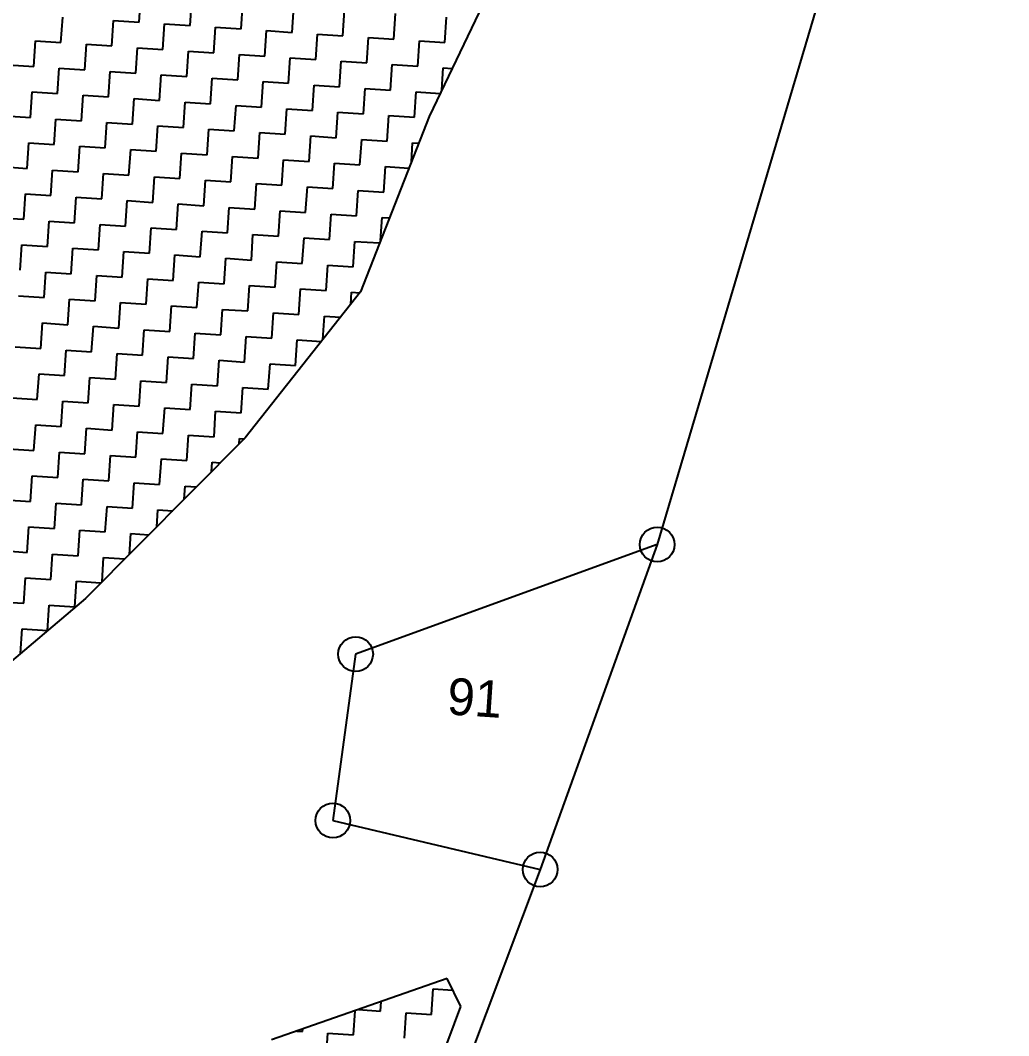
# Model space of a CAD drawing. Header units: metres. Extents: x 286068 to 287358, y 2005630 to 2007098.
# Drawn here: x 287190.2 to 287315.9, y 2006479.6 to 2006608.8 of the extents above; entities that cross this region are included whole.
import ezdxf
from ezdxf.enums import TextEntityAlignment as Align

# ---------------------------------------------------------------- set-up
doc = ezdxf.new("R2010")
doc.units = ezdxf.units.M
for name, color, linetype in [('POLY_HATCH', 12, 'Continuous'), ('POLY_PARCEL', 6, 'Continuous'), ('TEXT_PARCEL', 7, 'Continuous'), ('V_BOUND_LINE', 7, 'Continuous')]:
    doc.layers.add(name, color=color, linetype=linetype)
doc.styles.add('TEXT_MAP', font='')
doc.styles.get('TEXT_MAP').set_extended_font_data('Kruti Dev 050')

msp = doc.modelspace()

# ---------------------------------------------------------------- linework, layer by layer
for centre in [(287271.2, 2006542.1), (287232.83, 2006528.17), (287229.94, 2006507), (287256.3, 2006500.78)]:
    msp.add_circle(centre, 2.21)
at = {"layer": 'POLY_HATCH'}
for p, q in [((287264.87, 2006643.94), (287242.17, 2006596.54)), ((287242.17, 2006596.54), (287233.43, 2006574.23)), ((287233.43, 2006574.23), (287218.79, 2006555.66)), ((287218.79, 2006555.66), (287198.45, 2006535.24)), ((287198.45, 2006535.24), (287180.1, 2006519.72)), ((287244.48, 2006486.91), (287222.11, 2006479.09)), ((287246.22, 2006483.33), (287244.48, 2006486.91)), ((287227.54, 2006433.61), (287246.22, 2006483.33))]:
    msp.add_line(p, q, dxfattribs=at)
at = {"layer": 'POLY_HATCH', "linetype": 'Continuous'}
for p, q in [((287205.28, 2006608.54), (287205.5, 2006611.78)), ((287211.77, 2006608.11), (287211.98, 2006611.35)), ((287218.25, 2006607.68), (287218.47, 2006610.92)), ((287224.74, 2006607.25), (287224.95, 2006610.49)), ((287195.34, 2006605.95), (287195.56, 2006609.19)), ((287231.22, 2006606.82), (287231.43, 2006610.06)), ((287237.7, 2006606.39), (287237.92, 2006609.63)), ((287244.19, 2006605.96), (287244.4, 2006609.2)), ((287201.83, 2006605.52), (287202.04, 2006608.76)), ((287202.04, 2006608.76), (287205.28, 2006608.54)), ((287208.31, 2006605.09), (287208.53, 2006608.33)), ((287208.53, 2006608.33), (287211.77, 2006608.11)), ((287214.79, 2006604.66), (287215.01, 2006607.9)), ((287215.01, 2006607.9), (287218.25, 2006607.68)), ((287221.28, 2006604.22), (287221.49, 2006607.47)), ((287221.49, 2006607.47), (287224.74, 2006607.25)), ((287227.76, 2006603.79), (287227.98, 2006607.04)), ((287227.98, 2006607.04), (287231.22, 2006606.82)), ((287234.25, 2006603.36), (287234.46, 2006606.61)), ((287234.46, 2006606.61), (287237.7, 2006606.39)), ((287191.89, 2006602.92), (287192.1, 2006606.16)), ((287192.1, 2006606.16), (287195.34, 2006605.95)), ((287198.37, 2006602.49), (287198.59, 2006605.73)), ((287198.59, 2006605.73), (287201.83, 2006605.52)), ((287204.85, 2006602.06), (287205.07, 2006605.3)), ((287205.07, 2006605.3), (287208.31, 2006605.09)), ((287240.73, 2006602.93), (287240.94, 2006606.18)), ((287240.94, 2006606.18), (287244.19, 2006605.96)), ((287211.34, 2006601.63), (287211.55, 2006604.87)), ((287211.55, 2006604.87), (287214.79, 2006604.66)), ((287217.82, 2006601.2), (287218.04, 2006604.44)), ((287218.04, 2006604.44), (287221.28, 2006604.22)), ((287224.3, 2006600.77), (287224.52, 2006604.01)), ((287224.52, 2006604.01), (287227.76, 2006603.79)), ((287188.64, 2006603.14), (287191.89, 2006602.92)), ((287194.91, 2006599.46), (287195.13, 2006602.7)), ((287195.13, 2006602.7), (287198.37, 2006602.49)), ((287230.79, 2006600.34), (287231, 2006603.58)), ((287231, 2006603.58), (287234.25, 2006603.36)), ((287237.27, 2006599.91), (287237.49, 2006603.15)), ((287237.49, 2006603.15), (287240.73, 2006602.93)), ((287243.78, 2006599.9), (287243.97, 2006602.72)), ((287243.97, 2006602.72), (287245.1, 2006602.64)), ((287201.4, 2006599.03), (287201.61, 2006602.27)), ((287201.61, 2006602.27), (287204.85, 2006602.06)), ((287207.88, 2006598.6), (287208.1, 2006601.84)), ((287208.1, 2006601.84), (287211.34, 2006601.63)), ((287214.36, 2006598.17), (287214.58, 2006601.41)), ((287214.58, 2006601.41), (287217.82, 2006601.2)), ((287220.85, 2006597.74), (287221.06, 2006600.98)), ((287221.06, 2006600.98), (287224.3, 2006600.77)), ((287227.33, 2006597.31), (287227.55, 2006600.55)), ((287227.55, 2006600.55), (287230.79, 2006600.34)), ((287233.82, 2006596.88), (287234.03, 2006600.12)), ((287234.03, 2006600.12), (287237.27, 2006599.91)), ((287191.46, 2006596.44), (287191.67, 2006599.68)), ((287191.67, 2006599.68), (287194.91, 2006599.46)), ((287197.94, 2006596.01), (287198.15, 2006599.25)), ((287198.15, 2006599.25), (287201.4, 2006599.03)), ((287204.42, 2006595.58), (287204.64, 2006598.82)), ((287204.64, 2006598.82), (287207.88, 2006598.6)), ((287240.3, 2006596.45), (287240.51, 2006599.69)), ((287240.51, 2006599.69), (287243.59, 2006599.49)), ((287210.91, 2006595.14), (287211.12, 2006598.39)), ((287211.12, 2006598.39), (287214.36, 2006598.17)), ((287217.39, 2006594.71), (287217.61, 2006597.96)), ((287217.61, 2006597.96), (287220.85, 2006597.74)), ((287223.87, 2006594.28), (287224.09, 2006597.53)), ((287224.09, 2006597.53), (287227.33, 2006597.31)), ((287188.21, 2006596.65), (287191.46, 2006596.44)), ((287194.48, 2006592.98), (287194.7, 2006596.22)), ((287194.7, 2006596.22), (287197.94, 2006596.01)), ((287230.36, 2006593.85), (287230.57, 2006597.1)), ((287230.57, 2006597.1), (287233.82, 2006596.88)), ((287236.84, 2006593.42), (287237.06, 2006596.67)), ((287237.06, 2006596.67), (287240.3, 2006596.45)), ((287200.97, 2006592.55), (287201.18, 2006595.79)), ((287201.18, 2006595.79), (287204.42, 2006595.58)), ((287207.45, 2006592.12), (287207.67, 2006595.36)), ((287207.67, 2006595.36), (287210.91, 2006595.14)), ((287213.93, 2006591.69), (287214.15, 2006594.93)), ((287214.15, 2006594.93), (287217.39, 2006594.71)), ((287220.42, 2006591.26), (287220.63, 2006594.5)), ((287220.63, 2006594.5), (287223.87, 2006594.28)), ((287226.9, 2006590.83), (287227.12, 2006594.07)), ((287227.12, 2006594.07), (287230.36, 2006593.85)), ((287233.38, 2006590.4), (287233.6, 2006593.64)), ((287233.6, 2006593.64), (287236.84, 2006593.42)), ((287191.03, 2006589.95), (287191.24, 2006593.19)), ((287191.24, 2006593.19), (287194.48, 2006592.98)), ((287197.51, 2006589.52), (287197.72, 2006592.76)), ((287197.72, 2006592.76), (287200.97, 2006592.55)), ((287203.99, 2006589.09), (287204.21, 2006592.33)), ((287204.21, 2006592.33), (287207.45, 2006592.12)), ((287239.92, 2006590.79), (287240.08, 2006593.21)), ((287240.08, 2006593.21), (287240.85, 2006593.16)), ((287210.48, 2006588.66), (287210.69, 2006591.9)), ((287210.69, 2006591.9), (287213.93, 2006591.69)), ((287216.96, 2006588.23), (287217.18, 2006591.47)), ((287217.18, 2006591.47), (287220.42, 2006591.26)), ((287223.44, 2006587.8), (287223.66, 2006591.04)), ((287223.66, 2006591.04), (287226.9, 2006590.83)), ((287187.78, 2006590.17), (287191.03, 2006589.95)), ((287194.05, 2006586.5), (287194.27, 2006589.74)), ((287194.27, 2006589.74), (287197.51, 2006589.52)), ((287229.93, 2006587.37), (287230.14, 2006590.61)), ((287230.14, 2006590.61), (287233.38, 2006590.4)), ((287236.41, 2006586.94), (287236.63, 2006590.18)), ((287236.63, 2006590.18), (287239.61, 2006589.98)), ((287200.54, 2006586.07), (287200.75, 2006589.31)), ((287200.75, 2006589.31), (287203.99, 2006589.09)), ((287207.02, 2006585.63), (287207.23, 2006588.88)), ((287207.23, 2006588.88), (287210.48, 2006588.66)), ((287213.5, 2006585.2), (287213.72, 2006588.45)), ((287213.72, 2006588.45), (287216.96, 2006588.23)), ((287219.99, 2006584.77), (287220.2, 2006588.02)), ((287220.2, 2006588.02), (287223.44, 2006587.8)), ((287226.47, 2006584.34), (287226.69, 2006587.59)), ((287226.69, 2006587.59), (287229.93, 2006587.37)), ((287232.95, 2006583.91), (287233.17, 2006587.15)), ((287233.17, 2006587.15), (287236.41, 2006586.94)), ((287190.6, 2006583.47), (287190.81, 2006586.71)), ((287190.81, 2006586.71), (287194.05, 2006586.5)), ((287197.08, 2006583.04), (287197.29, 2006586.28)), ((287197.29, 2006586.28), (287200.54, 2006586.07)), ((287203.56, 2006582.61), (287203.78, 2006585.85)), ((287203.78, 2006585.85), (287207.02, 2006585.63)), ((287210.05, 2006582.18), (287210.26, 2006585.42)), ((287210.26, 2006585.42), (287213.5, 2006585.2)), ((287216.53, 2006581.75), (287216.75, 2006584.99)), ((287216.75, 2006584.99), (287219.99, 2006584.77)), ((287223.01, 2006581.32), (287223.23, 2006584.56)), ((287223.23, 2006584.56), (287226.47, 2006584.34)), ((287187.35, 2006583.68), (287190.6, 2006583.47)), ((287193.62, 2006580.01), (287193.84, 2006583.25)), ((287193.84, 2006583.25), (287197.08, 2006583.04)), ((287229.5, 2006580.89), (287229.71, 2006584.13)), ((287229.71, 2006584.13), (287232.95, 2006583.91)), ((287236, 2006580.79), (287236.2, 2006583.7)), ((287236.2, 2006583.7), (287237.12, 2006583.64)), ((287200.11, 2006579.58), (287200.32, 2006582.82)), ((287200.32, 2006582.82), (287203.56, 2006582.61)), ((287206.59, 2006579.15), (287206.8, 2006582.39)), ((287206.8, 2006582.39), (287210.05, 2006582.18)), ((287213.07, 2006578.72), (287213.29, 2006581.96)), ((287213.29, 2006581.96), (287216.53, 2006581.75)), ((287219.56, 2006578.29), (287219.77, 2006581.53)), ((287219.77, 2006581.53), (287223.01, 2006581.32)), ((287226.04, 2006577.86), (287226.26, 2006581.1)), ((287226.26, 2006581.1), (287229.5, 2006580.89)), ((287232.52, 2006577.43), (287232.74, 2006580.67)), ((287232.74, 2006580.67), (287235.88, 2006580.46)), ((287190.16, 2006576.99), (287190.38, 2006580.23)), ((287190.38, 2006580.23), (287193.62, 2006580.01)), ((287196.65, 2006576.55), (287196.86, 2006579.8)), ((287196.86, 2006579.8), (287200.11, 2006579.58)), ((287203.13, 2006576.12), (287203.35, 2006579.37)), ((287203.35, 2006579.37), (287206.59, 2006579.15)), ((287209.62, 2006575.69), (287209.83, 2006578.94)), ((287209.83, 2006578.94), (287213.07, 2006578.72)), ((287216.1, 2006575.26), (287216.31, 2006578.51)), ((287216.31, 2006578.51), (287219.56, 2006578.29)), ((287222.58, 2006574.83), (287222.8, 2006578.08)), ((287222.8, 2006578.08), (287226.04, 2006577.86)), ((287193.19, 2006573.53), (287193.41, 2006576.77)), ((287193.41, 2006576.77), (287196.65, 2006576.55)), ((287229.07, 2006574.4), (287229.28, 2006577.64)), ((287229.28, 2006577.64), (287232.52, 2006577.43)), ((287199.68, 2006573.1), (287199.89, 2006576.34)), ((287199.89, 2006576.34), (287203.13, 2006576.12)), ((287206.16, 2006572.67), (287206.37, 2006575.91)), ((287206.37, 2006575.91), (287209.62, 2006575.69)), ((287212.64, 2006572.24), (287212.86, 2006575.48)), ((287212.86, 2006575.48), (287216.1, 2006575.26)), ((287219.13, 2006571.81), (287219.34, 2006575.05)), ((287219.34, 2006575.05), (287222.58, 2006574.83)), ((287225.61, 2006571.38), (287225.82, 2006574.62)), ((287225.82, 2006574.62), (287229.07, 2006574.4)), ((287232.21, 2006572.68), (287232.31, 2006574.19)), ((287232.31, 2006574.19), (287233.35, 2006574.12)), ((287189.95, 2006573.74), (287193.19, 2006573.53)), ((287196.22, 2006570.07), (287196.43, 2006573.31)), ((287196.43, 2006573.31), (287199.68, 2006573.1)), ((287202.7, 2006569.64), (287202.92, 2006572.88)), ((287202.92, 2006572.88), (287206.16, 2006572.67)), ((287209.19, 2006569.21), (287209.4, 2006572.45)), ((287209.4, 2006572.45), (287212.64, 2006572.24)), ((287215.67, 2006568.78), (287215.88, 2006572.02)), ((287215.88, 2006572.02), (287219.13, 2006571.81)), ((287222.15, 2006568.35), (287222.37, 2006571.59)), ((287222.37, 2006571.59), (287225.61, 2006571.38)), ((287192.76, 2006567.04), (287192.98, 2006570.29)), ((287192.98, 2006570.29), (287196.22, 2006570.07)), ((287228.65, 2006568.17), (287228.85, 2006571.16)), ((287228.85, 2006571.16), (287230.91, 2006571.02)), ((287199.24, 2006566.61), (287199.46, 2006569.86)), ((287199.46, 2006569.86), (287202.7, 2006569.64)), ((287205.73, 2006566.18), (287205.94, 2006569.43)), ((287205.94, 2006569.43), (287209.19, 2006569.21)), ((287212.21, 2006565.75), (287212.43, 2006569)), ((287212.43, 2006569), (287215.67, 2006568.78)), ((287218.7, 2006565.32), (287218.91, 2006568.56)), ((287218.91, 2006568.56), (287222.15, 2006568.35)), ((287225.18, 2006564.89), (287225.39, 2006568.13)), ((287225.39, 2006568.13), (287228.47, 2006567.93)), ((287189.52, 2006567.26), (287192.76, 2006567.04)), ((287195.79, 2006563.59), (287196, 2006566.83)), ((287196, 2006566.83), (287199.24, 2006566.61)), ((287202.27, 2006563.16), (287202.49, 2006566.4)), ((287202.49, 2006566.4), (287205.73, 2006566.18)), ((287208.76, 2006562.73), (287208.97, 2006565.97)), ((287208.97, 2006565.97), (287212.21, 2006565.75)), ((287215.24, 2006562.3), (287215.45, 2006565.54)), ((287215.45, 2006565.54), (287218.7, 2006565.32)), ((287221.72, 2006561.87), (287221.94, 2006565.11)), ((287221.94, 2006565.11), (287225.18, 2006564.89)), ((287192.33, 2006560.56), (287192.55, 2006563.8)), ((287192.55, 2006563.8), (287195.79, 2006563.59)), ((287198.81, 2006560.13), (287199.03, 2006563.37)), ((287199.03, 2006563.37), (287202.27, 2006563.16)), ((287205.3, 2006559.7), (287205.51, 2006562.94)), ((287205.51, 2006562.94), (287208.76, 2006562.73)), ((287211.78, 2006559.27), (287212, 2006562.51)), ((287212, 2006562.51), (287215.24, 2006562.3)), ((287218.27, 2006558.84), (287218.48, 2006562.08)), ((287218.48, 2006562.08), (287221.72, 2006561.87)), ((287189.09, 2006560.78), (287192.33, 2006560.56)), ((287195.36, 2006557.1), (287195.57, 2006560.35)), ((287195.57, 2006560.35), (287198.81, 2006560.13)), ((287201.84, 2006556.67), (287202.06, 2006559.92)), ((287202.06, 2006559.92), (287205.3, 2006559.7)), ((287208.32, 2006556.24), (287208.54, 2006559.48)), ((287208.54, 2006559.48), (287211.78, 2006559.27)), ((287214.81, 2006555.81), (287215.02, 2006559.05)), ((287215.02, 2006559.05), (287218.27, 2006558.84)), ((287191.9, 2006554.08), (287192.12, 2006557.32)), ((287192.12, 2006557.32), (287195.36, 2006557.1)), ((287198.38, 2006553.65), (287198.6, 2006556.89)), ((287198.6, 2006556.89), (287201.84, 2006556.67)), ((287204.87, 2006553.22), (287205.08, 2006556.46)), ((287205.08, 2006556.46), (287208.32, 2006556.24)), ((287211.35, 2006552.79), (287211.57, 2006556.03)), ((287211.57, 2006556.03), (287214.81, 2006555.81)), ((287218, 2006554.87), (287218.05, 2006555.6)), ((287218.05, 2006555.6), (287218.69, 2006555.56)), ((287188.66, 2006554.29), (287191.9, 2006554.08)), ((287194.93, 2006550.62), (287195.14, 2006553.86)), ((287195.14, 2006553.86), (287198.38, 2006553.65)), ((287201.41, 2006550.19), (287201.63, 2006553.43)), ((287201.63, 2006553.43), (287204.87, 2006553.22)), ((287207.89, 2006549.76), (287208.11, 2006553)), ((287208.11, 2006553), (287211.35, 2006552.79)), ((287214.51, 2006551.37), (287214.59, 2006552.57)), ((287214.59, 2006552.57), (287215.64, 2006552.5)), ((287191.47, 2006547.59), (287191.69, 2006550.84)), ((287191.69, 2006550.84), (287194.93, 2006550.62)), ((287197.95, 2006547.16), (287198.17, 2006550.4)), ((287198.17, 2006550.4), (287201.41, 2006550.19)), ((287204.44, 2006546.73), (287204.65, 2006549.97)), ((287204.65, 2006549.97), (287207.89, 2006549.76)), ((287211.02, 2006547.87), (287211.14, 2006549.54)), ((287211.14, 2006549.54), (287212.6, 2006549.45)), ((287188.23, 2006547.81), (287191.47, 2006547.59)), ((287194.5, 2006544.14), (287194.71, 2006547.38)), ((287194.71, 2006547.38), (287197.95, 2006547.16)), ((287200.98, 2006543.71), (287201.2, 2006546.95)), ((287201.2, 2006546.95), (287204.44, 2006546.73)), ((287207.54, 2006544.36), (287207.68, 2006546.52)), ((287207.68, 2006546.52), (287209.56, 2006546.39)), ((287191.04, 2006541.11), (287191.25, 2006544.35)), ((287191.25, 2006544.35), (287194.5, 2006544.14)), ((287197.52, 2006540.68), (287197.74, 2006543.92)), ((287197.74, 2006543.92), (287200.98, 2006543.71)), ((287204.05, 2006540.86), (287204.22, 2006543.49)), ((287204.22, 2006543.49), (287206.51, 2006543.34)), ((287187.8, 2006541.33), (287191.04, 2006541.11)), ((287194.07, 2006537.65), (287194.28, 2006540.89)), ((287194.28, 2006540.89), (287197.52, 2006540.68)), ((287200.56, 2006537.36), (287200.76, 2006540.46)), ((287200.76, 2006540.46), (287203.47, 2006540.28)), ((287190.61, 2006534.63), (287190.82, 2006537.87)), ((287190.82, 2006537.87), (287194.07, 2006537.65)), ((287197.09, 2006534.2), (287197.31, 2006537.44)), ((287197.31, 2006537.44), (287200.43, 2006537.23)), ((287187.37, 2006534.84), (287190.61, 2006534.63)), ((287193.64, 2006531.17), (287193.85, 2006534.41)), ((287193.85, 2006534.41), (287197.09, 2006534.2)), ((287190.19, 2006528.25), (287190.39, 2006531.38)), ((287190.39, 2006531.38), (287193.64, 2006531.17)), ((287242.49, 2006482.34), (287242.71, 2006485.58)), ((287242.71, 2006485.58), (287245.21, 2006485.42)), ((287236.01, 2006482.77), (287236.09, 2006483.98)), ((287232.55, 2006479.74), (287232.75, 2006482.81)), ((287233.18, 2006482.96), (287236.01, 2006482.77)), ((287239.04, 2006479.31), (287239.25, 2006482.56)), ((287239.25, 2006482.56), (287242.49, 2006482.34)), ((287245.73, 2006482.13), (287245.76, 2006482.12)), ((287245.73, 2006482.02), (287245.73, 2006482.13)), ((287225.34, 2006480.22), (287226.07, 2006480.17)), ((287226.07, 2006480.17), (287226.09, 2006480.48)), ((287229.09, 2006476.72), (287229.31, 2006479.96)), ((287229.31, 2006479.96), (287232.55, 2006479.74))]:
    msp.add_line(p, q, dxfattribs=at)
at = {"layer": 'POLY_PARCEL'}
for p, q in [((287271.2, 2006542.1), (287232.83, 2006528.17)), ((287232.83, 2006528.17), (287229.94, 2006507)), ((287229.94, 2006507), (287256.3, 2006500.78))]:
    msp.add_line(p, q, dxfattribs=at)
at = {"layer": 'V_BOUND_LINE'}
for p, q in [((287315.92, 2006692.8), (287271.2, 2006542.1)), ((287271.2, 2006542.1), (287256.3, 2006500.78)), ((287256.3, 2006500.78), (287212.96, 2006385.55))]:
    msp.add_line(p, q, dxfattribs=at)

# ---------------------------------------------------------------- texts
at = {"layer": 'TEXT_PARCEL', "style": 'TEXT_MAP'}
msp.add_text('91', height=4.679, rotation=356.2021, dxfattribs=at).set_placement((287248, 2006522.62), align=Align.MIDDLE)

doc.saveas('drawing.dxf')
